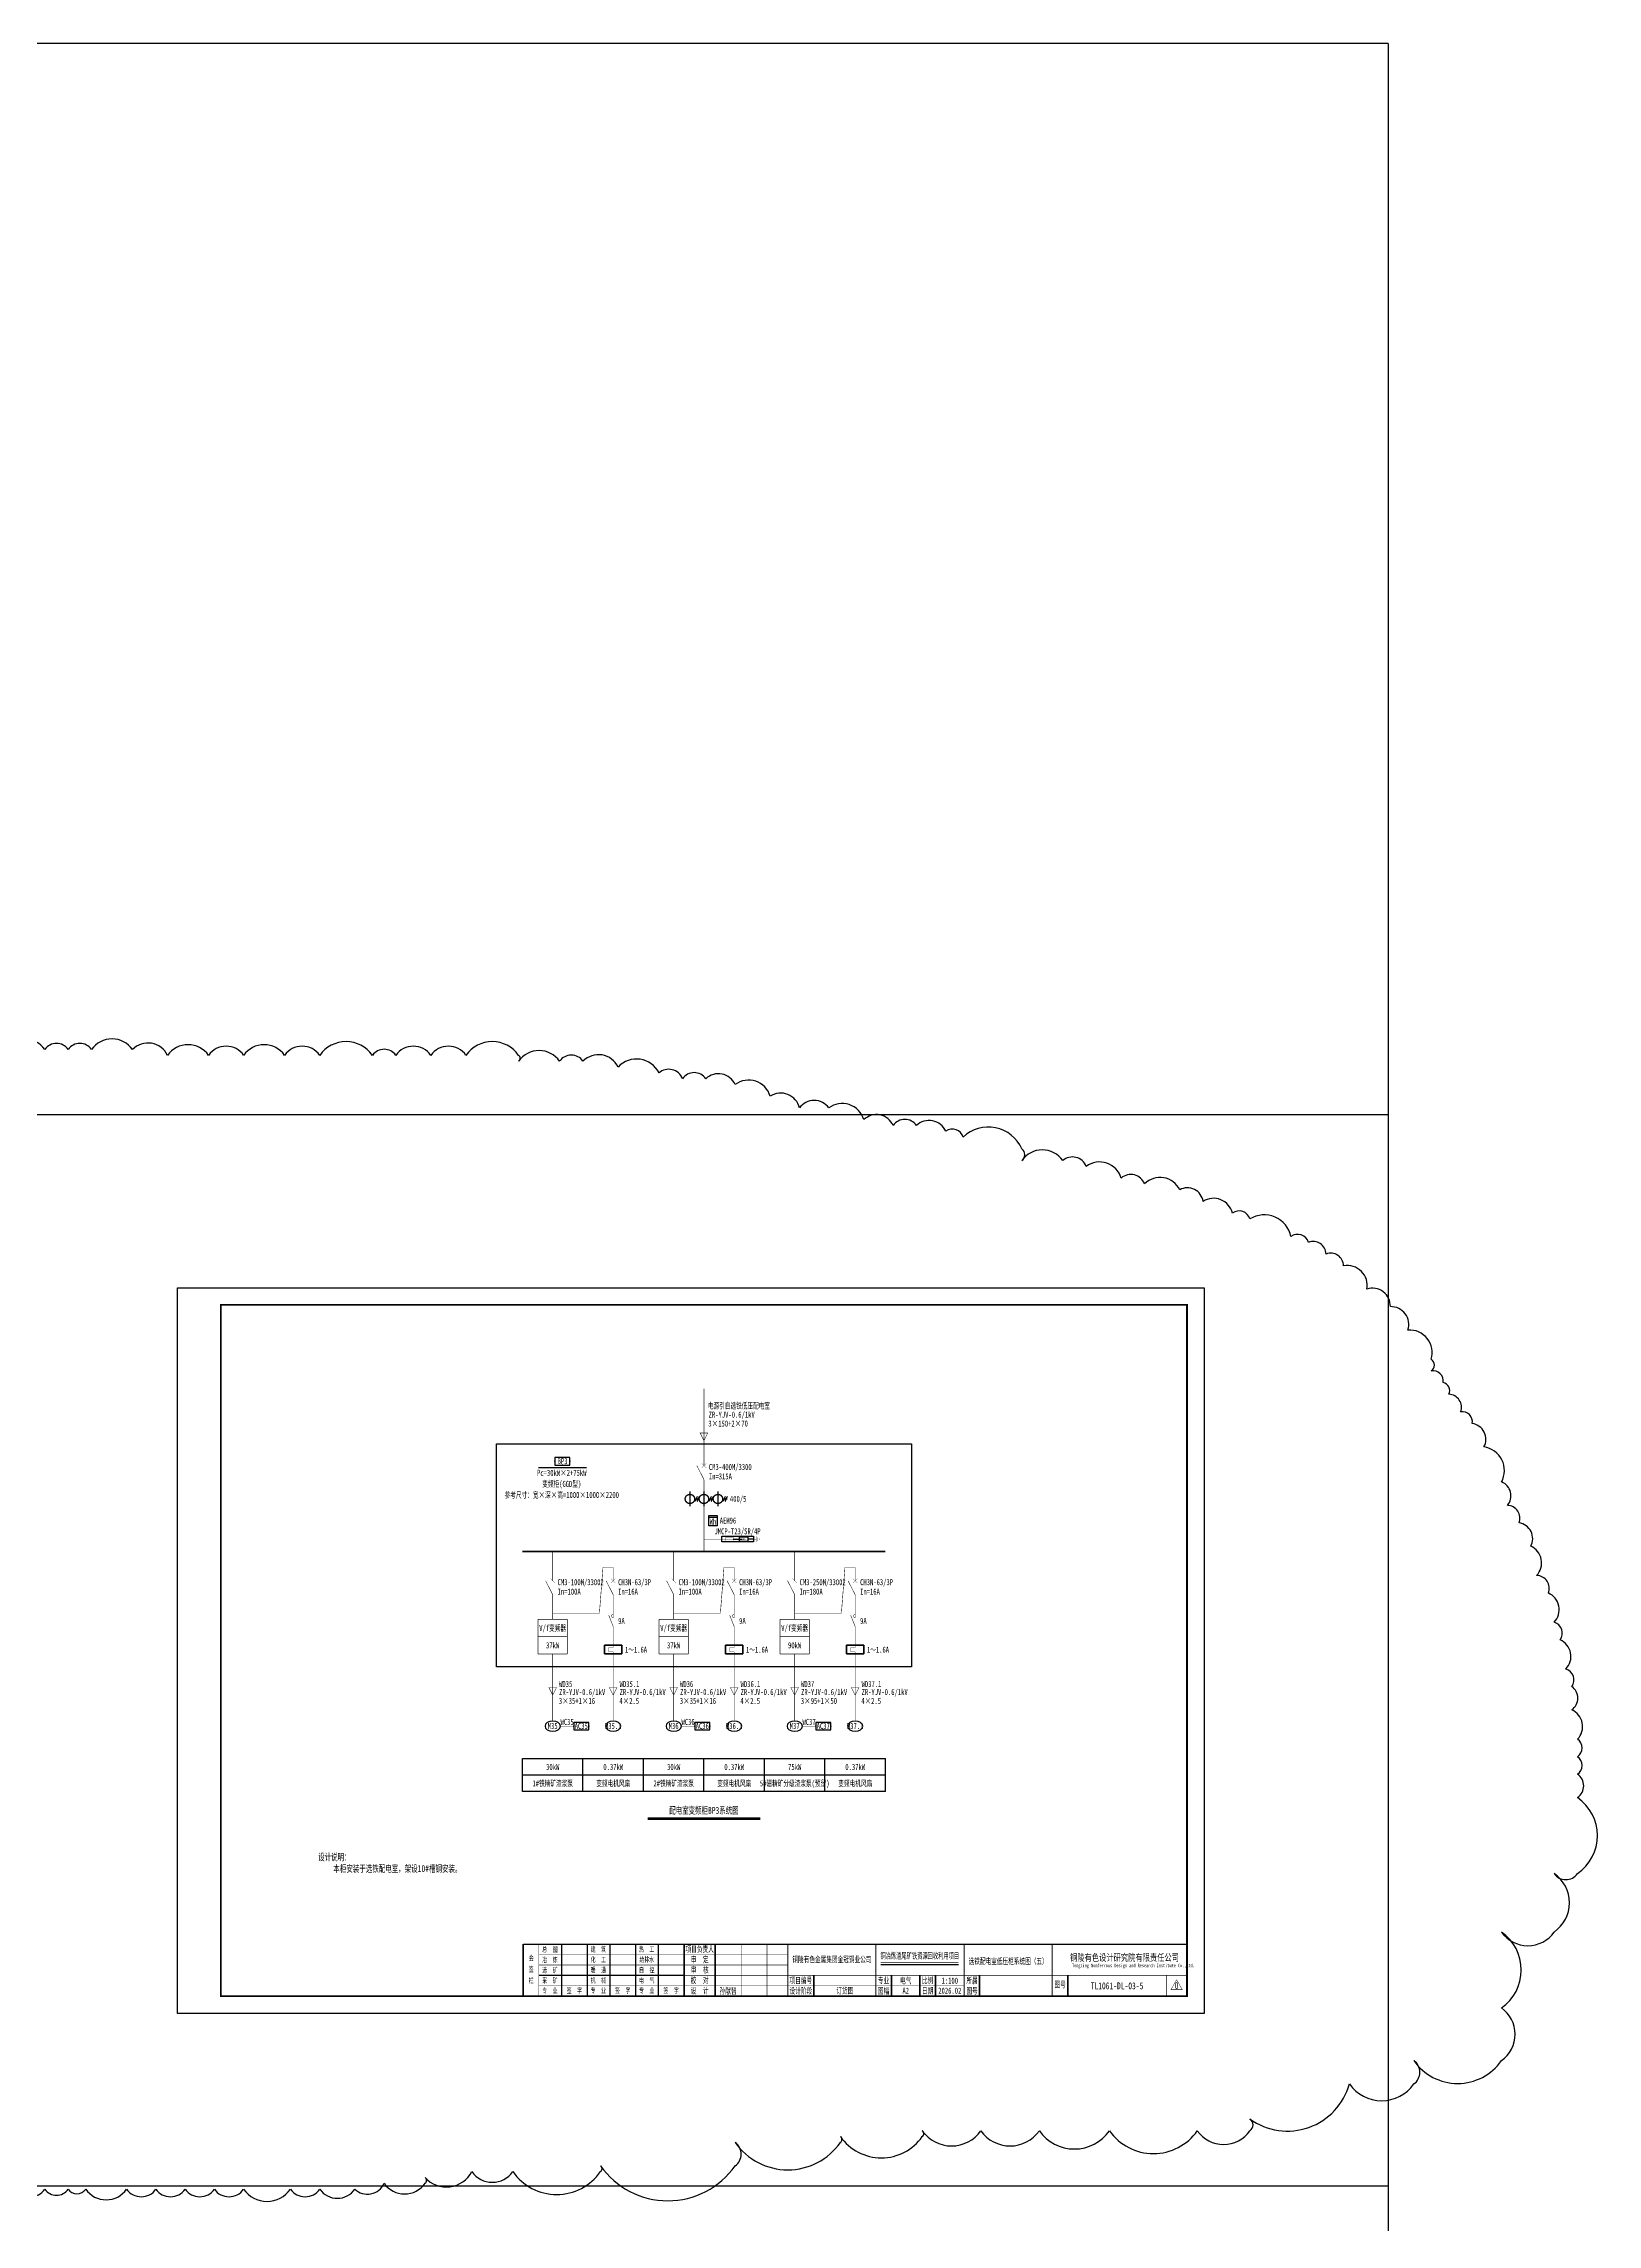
# Model space of a CAD drawing. Header units: millimetres. Extents: x 401220 to 2750366, y -101310 to 943175.
# Drawn here: x 852670 to 942566, y 687810 to 814022 of the extents above; entities that cross this region are included whole.
import ezdxf
from ezdxf.enums import TextEntityAlignment as Align

# ---------------------------------------------------------------- set-up
doc = ezdxf.new("R2010")
doc.units = ezdxf.units.MM
doc.linetypes.add('常规', pattern=[20, 10, 0, 10])
for name, color, linetype, lineweight in [('BXT', 7, 'Continuous', 0), ('CAXA0层', 7, 'Continuous', 25), ('ELEMENT', 3, 'Continuous', 30), ('MX', 3, 'Continuous', 0), ('SW', 8, 'Continuous', 20), ('TEXT', 4, 'Continuous', 0), ('电辅助1', 7, 'Continuous', 0)]:
    doc.layers.add(name, color=color, linetype=linetype, lineweight=lineweight)
for name, color, linetype in [('动力平面导线层', 3, '常规'), ('图框', 7, 'Continuous'), ('文字', 7, 'Continuous'), ('标注-照明', 7, 'Continuous'), ('照明平面导线层', 3, 'Continuous'), ('照明平面设备层', 1, 'Continuous')]:
    doc.layers.add(name, color=color, linetype=linetype)
doc.styles.add('HZ', font='simsun.ttf', dxfattribs={"width": 0.75})
doc.styles.get("Standard").update_dxf_attribs({"font": 'arial.ttf', "bigfont": 'hzdx.shx'})
doc.styles.add('标准', font='NSimSun.ttf', dxfattribs={"width": 0.667})

# ---------------------------------------------------------------- blocks, each defined once
blk = doc.blocks.new('1107AA')
at = {"color": 3, "linetype": 'Continuous'}
for points, const_width in [([(0, -7.5), (-3.8, 0)], 0.3), ([(1.2, 1.2), (-1.2, -1.2)], 0.1), ([(-1.2, 1.2), (1.2, -1.2)], 0.1)]:
    blk.add_lwpolyline(points, dxfattribs=dict(at, const_width=const_width))
blk = doc.blocks.new('0208D')
at = {"color": 3, "linetype": 'Continuous', "const_width": 0.3}
blk.add_lwpolyline([(0, -7.5), (0, 0)], dxfattribs=at)
blk.add_lwpolyline([(0, -7.5), (2.5, -2.5), (-2.5, -2.5)], close=True, dxfattribs=at)
blk = doc.blocks.new('JJH')
at = {"color": 3, "linetype": '常规', "lineweight": 35}
for p, q in [((-500, -500), (-500, 0)), ((500, 0), (-500, 0)), ((500, -500), (500, 0)), ((-500, -500), (500, -500))]:
    blk.add_line(p, q, dxfattribs=at)
at = {"color": 3, "linetype": '常规', "lineweight": 35, "const_width": 30}
blk.add_lwpolyline([(0, 100), (0, -125), (-250, -125), (-250, -375), (0, -375), (0, -600)], dxfattribs=at)
blk = doc.blocks.new('GGF')
at = {"layer": '照明平面导线层', "color": 3, "linetype": '常规', "lineweight": 25, "ltscale": 2, "const_width": 30}
for points in [[(0, 0), (0, -365)], [(0, -1065), (-261, -402)], [(0, -365), (0, -544)], [(0, -1065), (0, -1429)]]:
    blk.add_lwpolyline(points, dxfattribs=at)
blk.add_lwpolyline([(0, -544, -1.1220072), (0, -365, -1.343832)], format="xyb", dxfattribs=at)
blk = doc.blocks.new('PLA1')
at = {"color": 0, "linetype": 'ByBlock', "lineweight": -2}
for p, q in [((-500, 500), (-500, 0)), ((500, 500), (-500, 500)), ((-500, 0), (500, 0)), ((500, 0), (500, 500))]:
    blk.add_line(p, q, dxfattribs=at)
for p in [(-500, 250), (0, 500), (0, 0), (500, 250)]:
    blk.add_point(p, dxfattribs=at)
blk = doc.blocks.new('KK')
at = {"layer": 'MX', "color": 3, "linetype": '常规', "lineweight": 25}
for p, q in [((-498, -143), (-378, 128)), ((-384, -143), (-264, 128)), ((313, -143), (432, 128)), ((426, -143), (546, 128)), ((1123, -143), (1243, 128)), ((1236, -143), (1356, 128)), ((-540, -8), (-270, -8)), ((270, -8), (540, -8)), ((1080, -8), (1351, -8))]:
    blk.add_line(p, q, dxfattribs=at)
for centre in [(-810, -8), (0, -8), (810, -8)]:
    blk.add_circle(centre, 270, dxfattribs=at)
at = {"layer": '动力平面导线层', "lineweight": -3, "ltscale": 100}
for p, q in [((-810, 417), (-810, -417)), ((0, 417), (0, -417)), ((810, 417), (810, -417))]:
    blk.add_line(p, q, dxfattribs=at)
blk = doc.blocks.new('$element$00000532')
for points in [[(0, 0), (0, -0.28)], [(-0.1, -0.28), (0.1, -0.28), (0.1, -0.72), (-0.1, -0.72), (-0.1, -0.28)], [(0, -1), (0, -0.57)]]:
    blk.add_lwpolyline(points)
for points in [[(-0.03, -0.55), (0.03, -0.55), (0, -0.35), (0.03, -0.55)], [(0.03, -0.55), (0, -0.35), (-0.03, -0.55), (0.03, -0.55)], [(0, -0.37), (-0.03, -0.57), (0.03, -0.57), (0, -0.37)]]:
    blk.add_solid(points)
at = {"flags": 9}
blk.add_attdef('S', (0, 0), '', height=0.00000667, dxfattribs=at)
blk = doc.blocks.new('HFH')
at = {"color": 3, "linetype": 'Continuous', "const_width": 17.3}
for points in [[(-2085, -50), (-2085, 50)], [(-1999, -105), (-1999, 105)], [(-1917, -158), (-1917, 158)], [(-1653, 0), (-1917, 0)]]:
    blk.add_lwpolyline(points, dxfattribs=at)
at = {"color": 3}
blk.add_lwpolyline([(-1757, 162), (75, 162), (75, -164), (-1757, -164)], close=True, dxfattribs=at)
at = {"color": 3, "const_width": 13.3}
for points in [[(-717, 0), (-52, 0)], [(-621, 90), (-139, 90)], [(-621, -90), (-621, 90)], [(-139, -90), (-139, 90)], [(-621, -90), (-139, -90)]]:
    blk.add_lwpolyline(points, dxfattribs=at)
at = {"layer": 'ELEMENT', "linetype": 'ByBlock', "xscale": -1200, "yscale": 1200, "zscale": 1200, "rotation": 90}
blk.add_blockref('$element$00000532', (-1791, 0), dxfattribs=at)
blk = doc.blocks.new('3')
at = {"layer": 'TEXT', "color": 7, "lineweight": 25, "style": 'HZ', "width": 0.75}
for s, height, p in [('铜陵有色设计研究院有限责任公司', 400, (221501, 249018)), ('Tongling Nonferrous Design and Research Institute Co.,Ltd.', 200, (221613, 248659))]:
    blk.add_text(s, height=height, dxfattribs=at).set_placement(p)
blk = doc.blocks.new('铜陵有色图签02')
at = {"layer": '图框', "linetype": 'Continuous', "lineweight": 50}
for p, q in [((-38401, 3003), (-38401, 1)), ((-29100, 3001), (-29100, 0))]:
    blk.add_line(p, q, dxfattribs=at)
at = {"layer": '图框', "color": 7, "linetype": 'Continuous', "lineweight": 25}
for p, q in [((-36201, 3010), (-36201, 9)), ((-34701, 3010), (-34701, 9)), ((-33401, 3017), (-33401, 16)), ((-31901, 3017), (-31901, 16)), ((-30601, 3017), (-30601, 16)), ((-29100, 1201), (-37501, 1201))]:
    blk.add_line(p, q, dxfattribs=at)
at = {"layer": '图框', "color": 7, "linetype": 'Continuous', "lineweight": 35}
for p, q in [((-27300, 3001), (-27300, 1)), ((-21600, 1197), (-21600, -3)), ((-17100, 1200), (-17100, 0)), ((-15450, 0), (-15450, 1200)), ((-14550, 1200), (-14550, 0)), ((-12000, 1201), (-12000, 1)), ((-6900, 1202), (-6900, 2))]:
    blk.add_line(p, q, dxfattribs=at)
at = {"layer": '图框', "lineweight": 25}
blk.add_line((-17723, 1830), (-13223, 1830), dxfattribs=at)
at = {"layer": '图框', "lineweight": 70, "const_width": 70}
blk.add_lwpolyline([(-17980, 3001), (0, 3001), (-38401, 3001)], dxfattribs=at)
at = {"layer": '图框', "color": 7, "linetype": 'Continuous', "lineweight": 25, "const_width": 25}
for points in [[(-37501, 3000), (-37501, 0)], [(-25800, 3001), (-25800, 1)], [(-24300, 3001), (-24300, 1)], [(-23100, 2401), (-37501, 2401)], [(-23100, 1801), (-37501, 1801)], [(-12900, 600), (-18000, 600), (-37501, 600)], [(-23100, 1201), (-29100, 1201)], [(-602, 943), (-932, 371), (-272, 371), (-602, 943)]]:
    blk.add_lwpolyline(points, dxfattribs=at)
at = {"layer": '图框', "linetype": 'Continuous', "lineweight": 50, "const_width": 50}
for points in [[(-23100, 3001), (-23100, 1)], [(-18000, 3000), (-18000, 0)]]:
    blk.add_lwpolyline(points, dxfattribs=at)
at = {"layer": '图框', "lineweight": 50, "const_width": 50}
for points in [[(-12900, 3001), (-12900, 1)], [(-7800, 3001), (-7800, 1)], [(0, 3000), (0, 0)], [(-23100, 1200), (0, 1200)]]:
    blk.add_lwpolyline(points, dxfattribs=at)
at = {"layer": '图框', "lineweight": 25, "const_width": 35}
blk.add_lwpolyline([(-17723, 1930), (-13223, 1930)], dxfattribs=at)
at = {"layer": '图框', "linetype": 'Continuous', "lineweight": 70, "const_width": 70}
blk.add_lwpolyline([(-38401, 1), (0, 0)], dxfattribs=at)
at = {"layer": '图框', "color": 7, "linetype": 'Continuous', "lineweight": 35, "const_width": 25}
blk.add_lwpolyline([(-1200, 1201), (-1200, 0)], dxfattribs=at)
at = {"layer": '图框', "lineweight": 25}
blk.add_blockref('3', (-228268, -246986), dxfattribs=at)
at = {"layer": 'TEXT', "color": 7, "lineweight": 25, "style": '标准', "width": 0.667}
for s, height, p in [('总  图', 300, (-36862, 2555)), ('建  筑', 300, (-34062, 2562)), ('热  工', 300, (-31262, 2562)), ('项目负责人', 350, (-28197, 2541)), ('签', 300, (-37942, 1404)), ('会', 300, (-37942, 2054)), ('冶  炼', 300, (-36862, 1955)), ('选  矿', 300, (-36862, 1355)), ('化  工', 300, (-34062, 1962)), ('暖  通', 300, (-34062, 1362)), ('给排水', 300, (-31262, 1962)), ('自  控', 300, (-31262, 1362)), ('审  定', 350, (-28197, 1941)), ('审  核', 350, (-28197, 1341)), ('栏', 300, (-37942, 754)), ('采  矿', 300, (-36862, 754)), ('专  业', 300, (-36862, 170)), ('签  字', 300, (-35449, 170)), ('机  械', 300, (-34062, 761)), ('专  业', 300, (-34062, 177)), ('签  字', 300, (-32649, 177)), ('专  业', 300, (-31262, 177)), ('电  气', 300, (-31262, 761)), ('签  字', 300, (-29849, 177)), ('校  对', 350, (-28197, 741)), ('设  计', 350, (-28197, 139)), ('项目编号', 350, (-22343, 730)), ('设计阶段', 350, (-22343, 130)), ('专业', 350, (-17559, 730)), ('图幅', 350, (-17559, 130)), ('比例', 350, (-15009, 730)), ('日期', 350, (-15009, 130)), ('所属', 350, (-12438, 730)), ('图号', 350, (-12438, 130)), ('图号', 350, (-7339, 495))]:
    blk.add_text(s, height=height, dxfattribs=at).set_placement(p, align=Align.CENTER)

msp = doc.modelspace()

# ---------------------------------------------------------------- linework, layer by layer
at = {"color": 3}
for p, q in [((930455.5, 814021.7), (401219.7, 814021.7)), ((930455.5, 814021.7), (930455.5, 566021.7)), ((930455.5, 752021.7), (401219.7, 752021.7)), ((930455.5, 690021.7), (401219.7, 690021.7))]:
    msp.add_line(p, q, dxfattribs=at)
at = {"color": 1}
msp.add_lwpolyline([(851041.5, 689847.4, 0.52056705), (852734, 689847.4, 0.52056705), (854088.1, 689847.4, 0.52056705), (855103.5, 689847.4, 0.52056705), (857473.1, 689847.4, 0.52056705), (859165.6, 689847.4, 0.52056705), (860858.1, 689847.4, 0.52056705), (862550.6, 689847.4, 0.52056705), (864243.1, 689847.4, 0.52056705), (866951.1, 689847.4, 0.52056705), (868643.6, 689847.4, 0.52056705), (870674.6, 689847.4, 0.52056705), (872367.1, 690185.7, 0.52056705), (874736.6, 690185.7, 0.52056705), (874736.6, 690523.9, 0.52056705), (877444.6, 690862.2, 0.52056705), (879814.1, 690862.2, 0.52056705), (884891.6, 690862.2, 0.52056705), (884891.6, 691200.4, 0.52056705), (892677.1, 691200.4, 0.52056705), (892677.1, 692553.4, 0.52056705), (898770.1, 692553.4, 0.52056705), (898770.1, 692891.7, 0.52056705), (903509.1, 692891.7, 0.52056705), (903509.1, 693229.9, 0.52056705), (906894.1, 693229.9, 0.52056705), (910279.1, 693229.9, 0.52056705), (914341.1, 693229.9, 0.52056705), (919418.6, 693229.9, 0.52056705), (922465.1, 693229.9, 0.52056705), (922465.1, 693906.4, 0.52056705), (928219.6, 695935.9, 0.52056705), (931943.1, 695935.9, 0.52056705), (931943.1, 697288.9, 0.52056705), (937020.6, 697288.9, 0.52056705), (937020.6, 700333.2, 0.52056705), (937020.6, 704730.4, 0.52056705), (940067.1, 704730.4, 0.52056705), (940067.1, 708112.9, 0.52056705), (941421.1, 708112.9, 0.52056705), (941421.1, 712510.2, 0.52056705), (941421.1, 713863.2, 0.52056705), (941421.1, 714877.9, 0.52056705), (941421.1, 715892.7, 0.52056705), (941082.6, 717583.9, 0.52056705), (941082.6, 718936.9, 0.52056705), (940744.1, 719951.7, 0.52056705), (940405.6, 721642.9, 0.52056705), (940067.1, 722657.7, 0.52056705), (939728.6, 724348.9, 0.52056705), (939051.6, 725363.7, 0.52056705), (938713.1, 727054.9, 0.52056705), (938036.1, 728407.9, 0.52056705), (937359.1, 729422.7, 0.52056705), (937020.6, 730775.7, 0.52056705), (936005.1, 732805.2, 0.52056705), (935328.1, 734158.2, 0.52056705), (934651.1, 734834.7, 0.52056705), (933974.1, 735849.4, 0.52056705), (933635.6, 736525.9, 0.52056705), (932958.6, 737202.4, 0.52056705), (932958.6, 737878.9, 0.52056705), (931604.6, 739570.2, 0.52056705), (930589.1, 740923.1, 0.52056705), (929235.1, 741937.9, 0.52056705), (927881.1, 743290.9, 0.52056705), (926865.6, 743967.4, 0.52056705), (925850.1, 744643.9, 0.52056705), (924834.6, 744982.1, 0.52056705), (922465.1, 745996.9, 0.52056705), (921449.6, 746335.1, 0.52056705), (919757.1, 747011.6, 0.52056705), (918403.1, 747688.1, 0.52056705), (916372.1, 748026.4, 0.52056705), (915018.1, 748364.6, 0.52056705), (912987.1, 749041.1, 0.52056705), (911633.1, 749379.4, 0.52056705), (909263.6, 749379.4, 0.52056705), (909263.6, 750055.9, 0.52056705), (905878.6, 750732.4, 0.52056705), (904863.1, 751070.6, 0.52056705), (903170.6, 751408.9, 0.52056705), (901816.6, 751408.9, 0.52056705), (900124.1, 751747.1, 0.52056705), (898093.1, 752423.6, 0.52056705), (896400.6, 752423.6, 0.52056705), (894708.1, 753100.1, 0.52056705), (892677.1, 753776.6, 0.52056705), (890984.6, 754114.9, 0.52056705), (889630.6, 754114.9, 0.52056705), (888276.6, 754453.1, 0.52056705), (885907.1, 754791.4, 0.52056705), (883876.1, 755129.6, 0.52056705), (882522.1, 755129.6, 0.52056705), (880152.6, 755129.6, 0.52056705), (880152.6, 755467.9, 0.52056705), (877106.1, 755467.9, 0.52056705), (875075.1, 755467.9, 0.52056705), (873044.1, 755467.9, 0.52056705), (871690.1, 755467.9, 0.52056705), (868643.6, 755467.9, 0.52056705), (866612.6, 755467.9, 0.52056705), (864243.1, 755467.9, 0.52056705), (862212.1, 755467.9, 0.52056705), (859842.6, 755467.9, 0.52056705), (857811.6, 755806.1, 0.52056705), (855442.1, 755806.1, 0.52056705), (854088.1, 755806.1, 0.52056705), (852734, 755806.1, 0.52056705), (850364.5, 755806.1, 0.52056705)], format="xyb", dxfattribs=at)
at = {"color": 3, "const_width": 13.3}
msp.add_lwpolyline([(892028.7, 727468.7), (890874.2, 727468.7)], dxfattribs=at)
at = {"color": 3, "linetype": 'ByBlock', "lineweight": 35, "const_width": 30}
for points in [[(885624.5, 721425.2), (885624.5, 721200.2)], [(885624.5, 720820.8), (885624.5, 720825.2)], [(892624.5, 721425.2), (892624.5, 721200.2)], [(892624.5, 720820.8), (892624.5, 720825.2)], [(899624.5, 721425.2), (899624.5, 721200.2)], [(899624.5, 720820.8), (899624.5, 720825.2)]]:
    msp.add_lwpolyline(points, dxfattribs=at)
at = {"layer": 'CAXA0层', "color": 0, "linetype": 'Continuous', "lineweight": 30}
msp.add_line((881296.2, 731618.1), (884080, 731618.1), dxfattribs=at)
at = {"layer": 'CAXA0层', "color": 2, "linetype": 'Continuous', "lineweight": 40}
msp.add_line((887621.1, 711315.6), (894127.4, 711315.6), dxfattribs=at)
at = {"layer": 'CAXA0层', "color": 2, "linetype": 'Continuous', "lineweight": 0}
msp.add_line((887621.1, 711250.1), (894127.4, 711250.1), dxfattribs=at)
at = {"layer": '动力平面导线层', "color": 4, "linetype": 'ByBlock'}
for p, q in [((878874.2, 732984.2), (902874.2, 732984.2)), ((878874.2, 720075.4), (878874.2, 732984.2)), ((902874.2, 732984.2), (902874.2, 720075.4)), ((902874.2, 720075.4), (878874.2, 720075.4))]:
    msp.add_line(p, q, dxfattribs=at)
at = {"layer": '动力平面导线层', "color": 0, "linetype": 'ByBlock'}
for p, q in [((880374.2, 714768.8), (901374.2, 714768.8)), ((880374.2, 712868.8), (880374.2, 714768.8)), ((883874.2, 712868.8), (883874.2, 714768.8)), ((887374.2, 712868.8), (887374.2, 714768.8)), ((890874.2, 712868.8), (890874.2, 714768.8)), ((894374.2, 712868.8), (894374.2, 714768.8)), ((897874.2, 712868.8), (897874.2, 714768.8)), ((901374.2, 712868.8), (901374.2, 714768.8)), ((880374.2, 713818.8), (901374.2, 713818.8)), ((901374.2, 712868.8), (880374.2, 712868.8))]:
    msp.add_line(p, q, dxfattribs=at)
at = {"layer": '动力平面导线层', "color": 3, "linetype": '常规', "lineweight": 20, "ltscale": 2, "const_width": 84}
msp.add_lwpolyline([(901374.2, 726752.9), (880374.2, 726752.9)], dxfattribs=at)
at = {"layer": '图框', "linetype": 'Continuous', "lineweight": 100, "const_width": 100}
msp.add_lwpolyline([(862924.2, 701021.7), (918824.2, 701021.7), (918824.2, 741021.7), (862924.2, 741021.7)], close=True, dxfattribs=at)
at = {"layer": '文字', "color": 3, "linetype": 'Continuous', "lineweight": 25, "const_width": 30}
for points in [[(890874.2, 730914), (890874.2, 726752.9)], [(882124.4, 725058.2), (882124.4, 726752.9)], [(889124.4, 725058.2), (889124.4, 726752.9)], [(896124.4, 725058.2), (896124.4, 726752.9)]]:
    msp.add_lwpolyline(points, dxfattribs=at)
at = {"layer": '文字', "color": 3, "linetype": 'ByBlock', "lineweight": 25, "const_width": 30}
for points in [[(884827.4, 723180.8), (885030.4, 725828.7)], [(885030.4, 725828.7), (885624.5, 725828.7)], [(885624.5, 725058.2), (885624.5, 725828.7)], [(885624.5, 725058.2), (885624.5, 725828.7)], [(891827.4, 723180.8), (892030.4, 725828.7)], [(892030.4, 725828.7), (892624.5, 725828.7)], [(892624.5, 725058.2), (892624.5, 725828.7)], [(892624.5, 725058.2), (892624.5, 725828.7)], [(898827.4, 723180.8), (899030.4, 725828.7)], [(899030.4, 725828.7), (899624.5, 725828.7)], [(899624.5, 725058.2), (899624.5, 725828.7)], [(899624.5, 725058.2), (899624.5, 725828.7)], [(882124.5, 724247.8), (882124.5, 722825.2)], [(882124.5, 723180.8), (884827.4, 723180.8)], [(885624.5, 724247.8), (885624.5, 723471.6)], [(889124.5, 724247.8), (889124.5, 722825.2)], [(889124.5, 723180.8), (891827.4, 723180.8)], [(892624.5, 724247.8), (892624.5, 723471.6)], [(896124.5, 724247.8), (896124.5, 722825.2)], [(896124.5, 723180.8), (898827.4, 723180.8)], [(899624.5, 724247.8), (899624.5, 723471.6)], [(885624.5, 722042.4), (885624.5, 721425.2)], [(892624.5, 722042.4), (892624.5, 721425.2)], [(899624.5, 722042.4), (899624.5, 721425.2)], [(882124.5, 720825.2), (882124.5, 716938.6)], [(885624.5, 720725.2), (885624.5, 716938.6)], [(889124.5, 720825.2), (889124.5, 716938.6)], [(892624.5, 720725.2), (892624.5, 716938.6)], [(896124.5, 720825.2), (896124.5, 716938.6)], [(899624.5, 720725.2), (899624.5, 716938.6)], [(882569.4, 716642.7), (883345.7, 716642.7)], [(889569.4, 716642.7), (890345.7, 716642.7)], [(896569.4, 716642.7), (897345.7, 716642.7)]]:
    msp.add_lwpolyline(points, dxfattribs=at)
at = {"layer": '标注-照明', "color": 1, "linetype": 'ByBlock', "lineweight": 30, "ltscale": 100, "extrusion": (0, 0, -1)}
for centre in [(882124.5, 716642.7), (885624.5, 716642.7), (889124.5, 716642.7), (892624.5, 716642.7), (896124.5, 716642.7), (899624.5, 716642.7)]:
    msp.add_ellipse(centre, major_axis=(444.9, 0), ratio=0.66504375, dxfattribs=at)
at = {"layer": '照明平面导线层', "color": 4, "linetype": 'ByBlock', "lineweight": 25, "ltscale": 2, "const_width": 30}
for points in [[(881274.5, 722825.2), (881274.5, 720825.2)], [(881274.5, 722825.2), (882974.5, 722825.2)], [(882974.5, 722825.2), (882974.5, 720825.2)], [(888274.5, 722825.2), (888274.5, 720825.2)], [(888274.5, 722825.2), (889974.5, 722825.2)], [(889974.5, 722825.2), (889974.5, 720825.2)], [(895274.5, 722825.2), (895274.5, 720825.2)], [(895274.5, 722825.2), (896974.5, 722825.2)], [(896974.5, 722825.2), (896974.5, 720825.2)], [(881274.5, 721825.2), (882974.5, 721825.2)], [(881274.5, 720825.2), (882974.5, 720825.2)], [(888274.5, 721825.2), (889974.5, 721825.2)], [(888274.5, 720825.2), (889974.5, 720825.2)], [(895274.5, 721825.2), (896974.5, 721825.2)], [(895274.5, 720825.2), (896974.5, 720825.2)]]:
    msp.add_lwpolyline(points, dxfattribs=at)
at = {"layer": '照明平面设备层', "color": 0, "lineweight": -3, "ltscale": 100}
msp.add_lwpolyline([(860424.2, 742021.7), (919824.2, 742021.7), (919824.2, 700021.7), (860424.2, 700021.7)], close=True, dxfattribs=at)
at = {"layer": '照明平面设备层', "color": 130, "lineweight": -3, "const_width": 30}
msp.add_lwpolyline([(890874.2, 731724.4), (890874.2, 736174.6)], dxfattribs=at)
at = {"layer": '电辅助1', "color": 2, "linetype": 'ByBlock', "lineweight": 25}
for p, q in [((891163.3, 728246.5), (891163.3, 728828)), ((891163.3, 728828), (891647.8, 728828)), ((891163.3, 728731.1), (891647.8, 728731.1)), ((891647.8, 728246.5), (891163.3, 728246.5)), ((891647.8, 728828), (891647.8, 728246.5))]:
    msp.add_line(p, q, dxfattribs=at)

# ---------------------------------------------------------------- block references
at = {"rotation": 180}
msp.add_blockref('HFH', (891976.7, 727468.7), dxfattribs=at)
at = {"layer": 'BXT', "xscale": 87.66224999725819, "yscale": 87.66224999725819, "zscale": 87.66224999725819}
msp.add_blockref('0208D', (890874.2, 733830.8), dxfattribs=at)
at = {"layer": 'BXT', "linetype": 'ByBlock', "xscale": 87.66225000098348, "yscale": 87.66225000098348, "zscale": 87.66225000098348}
for p in [(882124.5, 719099.3), (885624.5, 719099.3), (889124.5, 719099.3), (892624.5, 719099.3), (896124.5, 719099.3), (899624.5, 719099.3)]:
    msp.add_blockref('0208D', p, dxfattribs=at)
at = {"layer": '动力平面导线层', "color": 0, "lineweight": -3}
msp.add_blockref('KK', (890874.2, 729801.8), dxfattribs=at)
at = {"layer": '动力平面导线层', "linetype": 'ByBlock'}
for name, p in [('GGF', (885624.5, 723471.6)), ('GGF', (892624.5, 723471.6)), ('GGF', (899624.5, 723471.6)), ('JJH', (885624.5, 721325.2)), ('JJH', (892624.5, 721325.2)), ('JJH', (899624.5, 721325.2))]:
    msp.add_blockref(name, p, dxfattribs=at)
at = {"layer": '图框', "lineweight": 25}
msp.add_blockref('铜陵有色图签02', (918824.2, 701021.7), dxfattribs=at)
at = {"layer": '文字', "color": 3, "linetype": 'Continuous', "lineweight": 25, "xscale": 108.0493425019085, "yscale": 108.0493425019085, "zscale": 108.0493425019085}
msp.add_blockref('1107AA', (890874.2, 731724.4), dxfattribs=at)
at = {"layer": '文字', "color": 3, "linetype": 'ByBlock', "lineweight": 25, "xscale": 108.0493425019085, "yscale": 108.0493425019085, "zscale": 108.0493425019085}
for p in [(882124.5, 725058.2), (885624.5, 725058.2), (889124.5, 725058.2), (892624.5, 725058.2), (896124.5, 725058.2), (899624.5, 725058.2)]:
    msp.add_blockref('1107AA', p, dxfattribs=at)
at = {"layer": '照明平面设备层', "color": 6, "lineweight": 30, "xscale": 0.8640000000596046, "yscale": 0.8640000000596046, "zscale": 0.8640000000596046}
msp.add_blockref('PLA1', (882688.1, 731755.7), dxfattribs=at)
at = {"layer": '照明平面设备层', "color": 1, "linetype": 'ByBlock', "lineweight": 30, "xscale": 0.8640000000596046, "yscale": 0.8640000000596046, "zscale": 0.8640000000596046}
for p in [(883777.7, 716426.7), (890777.7, 716426.7), (897777.7, 716426.7)]:
    msp.add_blockref('PLA1', p, dxfattribs=at)

# ---------------------------------------------------------------- texts
at = {"layer": 'SW', "color": 7, "linetype": 'Continuous', "lineweight": 25, "style": '标准', "width": 0.667}
for s, p in [('电源引自选铁低压配电室', (891101.6, 735013.8)), ('ZR-YJV-0.6/1kV', (891145.6, 734500.1)), ('400/5', (892377, 729628.1))]:
    msp.add_text(s, height=350, dxfattribs=at).set_placement(p)
at = {"layer": 'SW', "color": 0, "linetype": 'Continuous', "lineweight": 25, "style": '标准', "width": 0.667}
msp.add_text('3×150+2×70', height=350, dxfattribs=at).set_placement((891129.3, 733986.3))
at = {"layer": 'SW', "color": 7, "linetype": 'Continuous', "lineweight": 25, "style": '标准', "width": 0.667}
for s, p in [('BP3', (882696.7, 731810.9)), ('Pc=30kW×2+75kW', (882648.4, 731131.2)), ('变频柜(GGD型)', (882648.4, 730491.2)), ('参考尺寸：宽×深×高=1000×1000×2200', (882648.4, 729851.1)), ('JMCP-T23/SR/4P', (892818.2, 727746.1)), ('30kW', (882124.2, 714108.7)), ('0.37kW', (885624.2, 714108.7)), ('30kW', (889124.2, 714108.7)), ('0.37kW', (892624.2, 714108.7)), ('75kW', (896124.2, 714108.7)), ('0.37kW', (899624.2, 714108.7)), ('孙献智', (892276, 701142.2))]:
    msp.add_text(s, height=350, dxfattribs=at).set_placement(p, align=Align.CENTER)
at = {"layer": 'SW', "color": 7, "linetype": 'ByBlock', "lineweight": 25, "style": '标准', "width": 0.667}
for s, p in [('CM3-400M/3300', (891159, 731469.4)), ('In=315A', (891159, 730925.1)), ('In=100A', (882409.3, 724258.9)), ('CH3N-63/3P', (885909.3, 724803.2)), ('In=16A', (885909.2, 724258.9)), ('In=100A', (889409.3, 724258.9)), ('CH3N-63/3P', (892909.3, 724803.2)), ('In=16A', (892909.2, 724258.9)), ('In=180A', (896409.3, 724258.9)), ('CH3N-63/3P', (899909.3, 724803.2)), ('In=16A', (899909.2, 724258.9)), ('9A', (885909.3, 722558.3)), ('9A', (892909.3, 722558.3)), ('9A', (899909.3, 722558.3)), ('1～1.6A', (886303.4, 720895.2)), ('1～1.6A', (893303.4, 720895.2)), ('1～1.6A', (900303.4, 720895.2))]:
    msp.add_text(s, height=350, dxfattribs=at).set_placement(p)
at = {"layer": 'SW', "color": 2, "linetype": 'Continuous', "lineweight": 25, "style": '标准', "width": 0.667}
msp.add_text('AEM96', height=350, dxfattribs=at).set_placement((891787.8, 728370.4))
at = {"layer": 'SW', "color": 0, "linetype": 'ByBlock', "lineweight": 25, "style": '标准', "width": 0.667}
for s, p in [('CM3-100M/33002', (882409.3, 724803.2)), ('CM3-100M/33002', (889409.3, 724803.2)), ('CM3-250M/33002', (896409.3, 724803.2))]:
    msp.add_text(s, height=350, dxfattribs=at).set_placement(p)
for s, p in [('M35', (882124.5, 716483.7)), ('M35.1', (885624.5, 716483.7)), ('M36', (889124.5, 716483.7)), ('M36.1', (892624.5, 716483.7)), ('M37', (896124.5, 716483.7)), ('M37.1', (899624.5, 716483.7))]:
    msp.add_text(s, height=350, dxfattribs=at).set_placement(p, align=Align.CENTER)
at = {"layer": 'SW', "color": 7, "linetype": 'ByBlock', "lineweight": 25, "style": '标准', "width": 0.667}
for s, p in [('AC35', (883777.7, 716481.9)), ('AC36', (890777.7, 716481.9)), ('AC37', (897777.7, 716481.9))]:
    msp.add_text(s, height=350, dxfattribs=at).set_placement(p, align=Align.CENTER)
at = {"layer": 'SW', "color": 0, "linetype": 'Continuous', "lineweight": 25, "style": '标准', "width": 0.667}
for s, p in [('1#铁精矿渣浆泵', (882124.2, 713158.8)), ('变频电机风扇', (885624.2, 713158.8)), ('2#铁精矿渣浆泵', (889124.2, 713158.8)), ('变频电机风扇', (892624.2, 713158.8)), ('5#磁精矿分级渣浆泵(预留)', (896124.2, 713158.8)), ('变频电机风扇', (899624.2, 713158.8))]:
    msp.add_text(s, height=350, dxfattribs=at).set_placement(p, align=Align.CENTER)
at = {"layer": 'SW', "color": 2, "linetype": 'Continuous', "lineweight": 25, "style": '标准', "width": 0.667}
msp.add_text('配电室变频柜BP3系统图', height=400, dxfattribs=at).set_placement((890874.2, 711570.6), align=Align.CENTER)
at = {"layer": 'SW', "color": 4, "linetype": 'Continuous', "lineweight": 25, "style": '标准'}
for s, height, width, p in [('铜陵有色金属集团金冠铜业公司', 350, 0.667, (898278.1, 702968)), ('铜冶炼渣尾矿铁资源回收利用项目', 350, 0.62, (903361.8, 703179.6)), ('选铁配电室低压柜系统图（五）', 350, 0.667, (908475.2, 702867.2)), ('电气', 350, 0.667, (902548.4, 701740)), ('1:100', 350, 0.667, (905098.4, 701740)), ('TL1061-DL-03-5', 400, 0.667, (914773.6, 701416.8)), ('0', 400, 0.667, (918222, 701428.3)), ('A2', 350, 0.667, (902548.4, 701160.3)), ('2026.02', 350, 0.667, (905098.4, 701160.3))]:
    msp.add_text(s, height=height, dxfattribs=dict(at, width=width)).set_placement(p, align=Align.CENTER)
at = {"layer": 'SW', "color": 1, "linetype": 'Continuous', "lineweight": 25, "style": '标准', "width": 0.667}
msp.add_text('订货图', height=350, dxfattribs=at).set_placement((899023.7, 701160.3), align=Align.CENTER)
at = {"layer": 'SW', "color": 7, "linetype": 'Continuous', "lineweight": 25, "insert": (868557.7, 709266.6), "char_height": 400, "width": 26966.342, "attachment_point": 1, "style": '标准'}
msp.add_mtext('设计说明：\\P{\\fSimSun|b0|i0|c134|p2;\\W0.67;    本柜安装于选铁配电室，架设10#槽钢安装。}', dxfattribs=at)
at = {"layer": '电辅助1', "color": 2, "linetype": 'ByBlock', "lineweight": 25, "style": '标准', "width": 0.667}
msp.add_text('Wh', height=350, dxfattribs=at).set_placement((891209.4, 728312))
at = {"layer": '电辅助1', "color": 7, "linetype": 'ByBlock', "lineweight": 25, "style": '标准', "width": 0.667}
for s, p in [('V/f变频器', (882119.5, 722150.7)), ('V/f变频器', (889119.5, 722150.7)), ('V/f变频器', (896119.5, 722150.7)), ('37kW', (882119.5, 721147.5)), ('37kW', (889119.5, 721147.5)), ('90kW', (896119.5, 721147.5)), ('WC35', (882957.6, 716715.3)), ('WC36', (889957.6, 716715.3)), ('WC37', (896957.6, 716715.3))]:
    msp.add_text(s, height=350, dxfattribs=at).set_placement(p, align=Align.CENTER)
at = {"layer": '电辅助1', "color": 0, "linetype": 'ByBlock', "lineweight": 25, "style": '标准', "width": 0.667}
for s, p in [('3×35+1×16', (882478.6, 717931.1)), ('4×2.5', (885978.6, 717931.1)), ('3×35+1×16', (889478.6, 717931.1)), ('4×2.5', (892978.6, 717931.1)), ('3×95+1×50', (896478.6, 717931.1)), ('4×2.5', (899978.6, 717931.1))]:
    msp.add_text(s, height=350, dxfattribs=at).set_placement(p)
at = {"layer": '电辅助1', "color": 7, "linetype": 'ByBlock', "lineweight": 25, "style": '标准', "width": 0.667}
for s, p in [('WD35', (882494.9, 718906.7)), ('ZR-YJV-0.6/1kV', (882494.8, 718444.8)), ('WD35.1', (885994.9, 718906.7)), ('ZR-YJV-0.6/1kV', (885994.8, 718444.8)), ('WD36', (889494.9, 718906.7)), ('ZR-YJV-0.6/1kV', (889494.8, 718444.8)), ('WD36.1', (892994.9, 718906.7)), ('ZR-YJV-0.6/1kV', (892994.8, 718444.8)), ('WD37', (896494.9, 718906.7)), ('ZR-YJV-0.6/1kV', (896494.8, 718444.8)), ('WD37.1', (899994.9, 718906.7)), ('ZR-YJV-0.6/1kV', (899994.8, 718444.8))]:
    msp.add_text(s, height=350, dxfattribs=at).set_placement(p)

doc.saveas('drawing.dxf')
